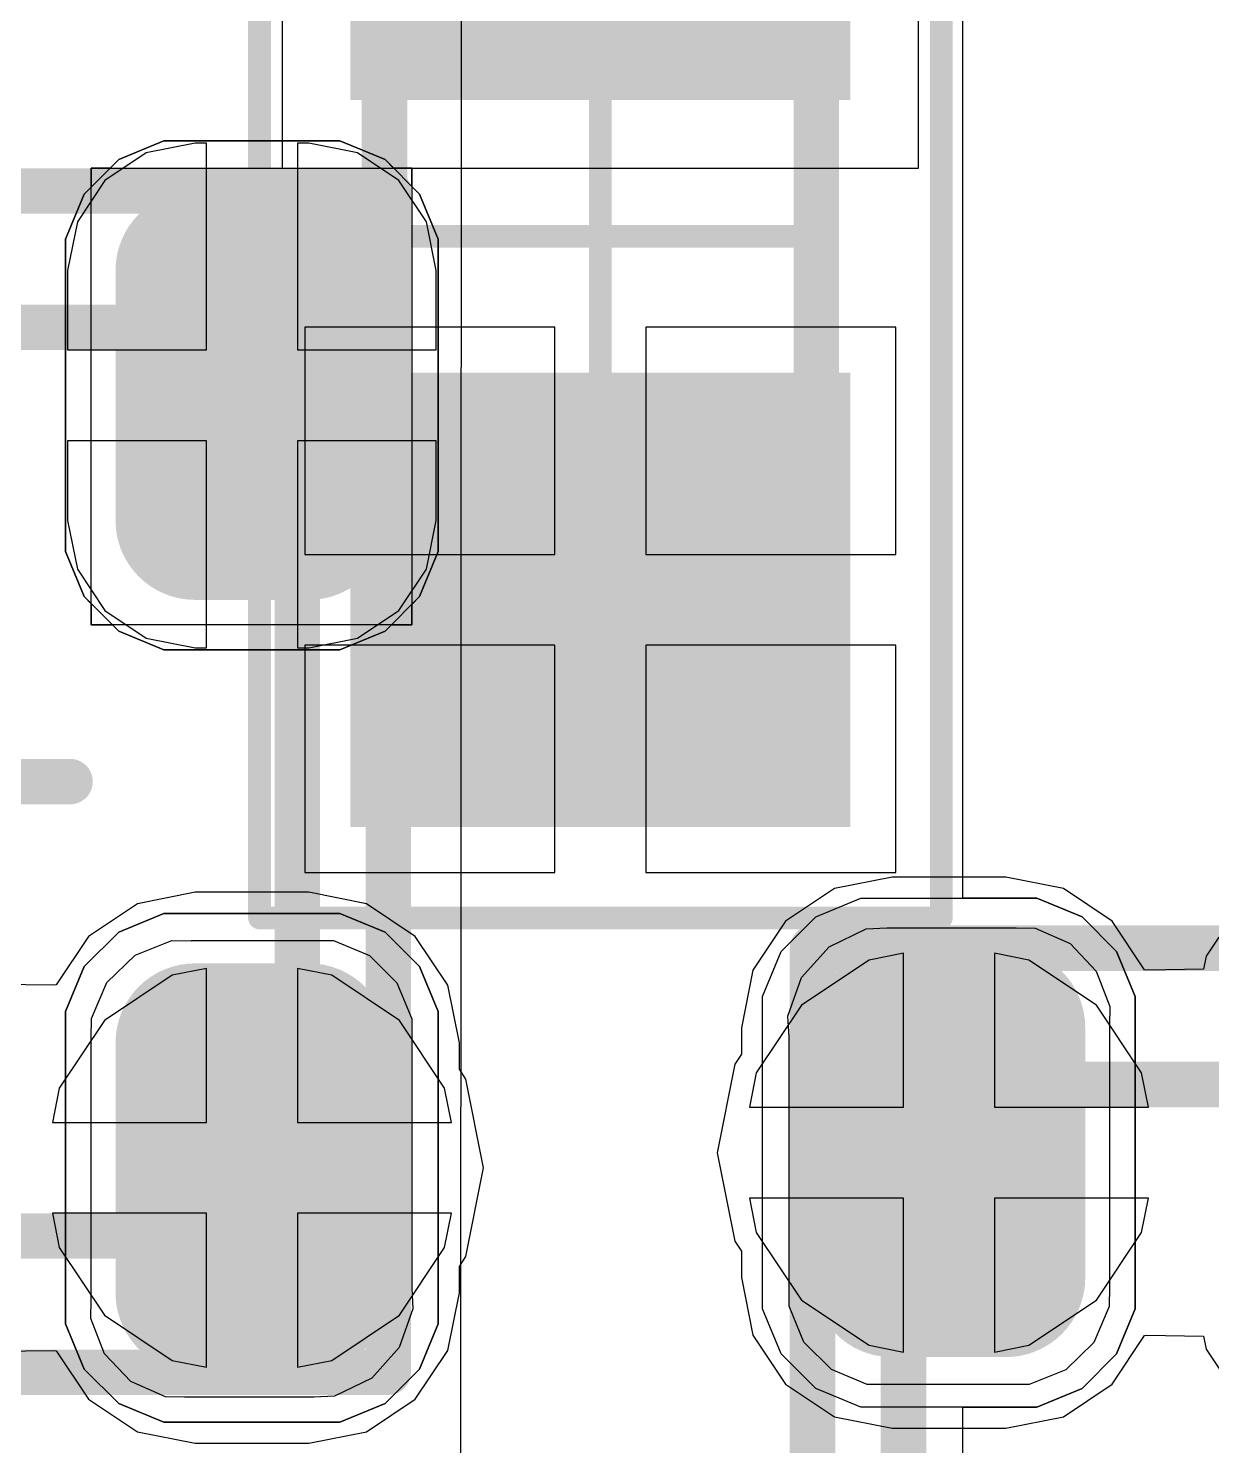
# Model space of a CAD drawing. Header units: inches. Extents: x -27 to 142, y -1 to 42.
# Drawn here: x 7.742 to 10.345, y 8.538 to 11.658 of the extents above; entities that cross this region are included whole.
import ezdxf

# ---------------------------------------------------------------- set-up
doc = ezdxf.new("R2010")
doc.units = ezdxf.units.IN
for name, color, linetype in [('Bottom Layer', 5, 'Continuous'), ('Bottom Paste', 16, 'Continuous'), ('Bottom Solder', 6, 'Continuous'), ('Mechanical 13', 56, 'Continuous'), ('Mechanical 15', 56, 'Continuous'), ('Top Layer', 1, 'Continuous'), ('Top Overlay', 2, 'Continuous'), ('Top Paste', 8, 'Continuous'), ('Top Solder', 216, 'Continuous'), ('Via Holes', 16, 'Continuous')]:
    doc.layers.add(name, color=color, linetype=linetype)

# ---------------------------------------------------------------- blocks, each defined once
blk = doc.blocks.new('CAPC0603_1608_55_N_B_751')
at = {"layer": 'Bottom Layer'}
for points in [[(-0.35, 0.5), (-0.35, -0.5), (-1.25, -0.5), (-1.25, 0.5)], [(1.25, 0.5), (1.25, -0.5), (0.35, -0.5), (0.35, 0.5)]]:
    blk.add_hatch(color=5, dxfattribs=at).paths.add_polyline_path(points)
at = {"layer": 'Bottom Paste'}
for points in [[(-0.35, 0.5), (-0.35, -0.5), (-1.25, -0.5), (-1.25, 0.5)], [(1.25, 0.5), (1.25, -0.5), (0.35, -0.5), (0.35, 0.5)]]:
    blk.add_hatch(color=16, dxfattribs=at).paths.add_polyline_path(points)
at = {"layer": 'Bottom Solder'}
for points in [[(-0.3, 0.55), (-0.3, -0.55), (-1.3, -0.55), (-1.3, 0.55)], [(1.3, 0.55), (1.3, -0.55), (0.3, -0.55), (0.3, 0.55)]]:
    blk.add_hatch(color=6, dxfattribs=at).paths.add_polyline_path(points)
at = {"layer": 'Mechanical 13'}
for points in [[(-0.875, 0.475, 0.1, 0.1, 0), (-0.875, -0.475, 0.1, 0.1, 0)], [(-0.875, 0.475, 0.1, 0.1, 0), (0.875, 0.475, 0.1, 0.1, 0)], [(0.875, 0.475, 0.1, 0.1, 0), (0.875, -0.475, 0.1, 0.1, 0)], [(-0.875, -0.475, 0.1, 0.1, 0), (0.875, -0.475, 0.1, 0.1, 0)]]:
    blk.add_lwpolyline(points, format="xyseb", dxfattribs=at)
for points in [[(-0.9, 0.475, 0.05, 0.05, 1), (-0.85, 0.475, 0.05, 0.05, 1)], [(-0.9, 0.475, 0.05, 0.05, 1), (-0.85, 0.475, 0.05, 0.05, 1)], [(0.85, 0.475, 0.05, 0.05, 1), (0.9, 0.475, 0.05, 0.05, 1)], [(0.85, 0.475, 0.05, 0.05, 1), (0.9, 0.475, 0.05, 0.05, 1)], [(-0.9, -0.475, 0.05, 0.05, 1), (-0.85, -0.475, 0.05, 0.05, 1)], [(-0.9, -0.475, 0.05, 0.05, 1), (-0.85, -0.475, 0.05, 0.05, 1)], [(0.85, -0.475, 0.05, 0.05, 1), (0.9, -0.475, 0.05, 0.05, 1)], [(0.85, -0.475, 0.05, 0.05, 1), (0.9, -0.475, 0.05, 0.05, 1)]]:
    blk.add_lwpolyline(points, format="xyseb", close=True, dxfattribs=at)
at = {"layer": 'Mechanical 15'}
for points in [[(-1.5, 0.75, 0.05, 0.05, 0), (-1.5, -0.75, 0.05, 0.05, 0)], [(-1.5, 0.75, 0.05, 0.05, 0), (1.5, 0.75, 0.05, 0.05, 0)], [(1.5, 0.75, 0.05, 0.05, 0), (1.5, -0.75, 0.05, 0.05, 0)], [(0, 0.475, 0.05, 0.05, 0), (0, -0.475, 0.05, 0.05, 0)], [(-0.475, 0, 0.05, 0.05, 0), (0.475, 0, 0.05, 0.05, 0)], [(-1.5, -0.75, 0.05, 0.05, 0), (1.5, -0.75, 0.05, 0.05, 0)]]:
    blk.add_lwpolyline(points, format="xyseb", dxfattribs=at)
for points in [[(-1.5125, 0.75, 0.025, 0.025, 1), (-1.4875, 0.75, 0.025, 0.025, 1)], [(-1.5125, 0.75, 0.025, 0.025, 1), (-1.4875, 0.75, 0.025, 0.025, 1)], [(1.4875, 0.75, 0.025, 0.025, 1), (1.5125, 0.75, 0.025, 0.025, 1)], [(1.4875, 0.75, 0.025, 0.025, 1), (1.5125, 0.75, 0.025, 0.025, 1)], [(-0.0125, 0.475, 0.025, 0.025, 1), (0.0125, 0.475, 0.025, 0.025, 1)], [(-0.4875, 0, 0.025, 0.025, 1), (-0.4625, 0, 0.025, 0.025, 1)], [(0.4625, 0, 0.025, 0.025, 1), (0.4875, 0, 0.025, 0.025, 1)], [(-0.0125, -0.475, 0.025, 0.025, 1), (0.0125, -0.475, 0.025, 0.025, 1)], [(-1.5125, -0.75, 0.025, 0.025, 1), (-1.4875, -0.75, 0.025, 0.025, 1)], [(-1.5125, -0.75, 0.025, 0.025, 1), (-1.4875, -0.75, 0.025, 0.025, 1)], [(1.4875, -0.75, 0.025, 0.025, 1), (1.5125, -0.75, 0.025, 0.025, 1)], [(1.4875, -0.75, 0.025, 0.025, 1), (1.5125, -0.75, 0.025, 0.025, 1)]]:
    blk.add_lwpolyline(points, format="xyseb", close=True, dxfattribs=at)
blk = doc.blocks.new('APA_RGB_LED_2020_774')
at = {"layer": 'Top Layer'}
h = blk.add_hatch(color=1, dxfattribs=at)
edge = h.paths.add_edge_path()
edge.add_arc((-1.125, 1.025), 0.125, 90, 180)
edge.add_line((-1.25, 1.025), (-1.25, 0.775))
edge.add_arc((-1.125, 0.775), 0.125, 180, 270)
edge.add_line((-1.125, 0.65), (-0.575, 0.65))
edge.add_arc((-0.575, 0.775), 0.125, 270, 360)
edge.add_line((-0.45, 0.775), (-0.45, 1.025))
edge.add_arc((-0.575, 1.025), 0.125, 0, 90)
edge.add_line((-0.575, 1.15), (-1.125, 1.15))
h = blk.add_hatch(color=1, dxfattribs=at)
edge = h.paths.add_edge_path()
edge.add_arc((0.575, 1.025), 0.125, 90, 180)
edge.add_line((0.45, 1.025), (0.45, 0.775))
edge.add_arc((0.575, 0.775), 0.125, 180, 270)
edge.add_line((0.575, 0.65), (1.125, 0.65))
edge.add_arc((1.125, 0.775), 0.125, 270, 360)
edge.add_line((1.25, 0.775), (1.25, 1.025))
edge.add_arc((1.125, 1.025), 0.125, 0, 90)
edge.add_line((1.125, 1.15), (0.575, 1.15))
at = {"layer": 'Top Paste'}
h = blk.add_hatch(color=8, dxfattribs=at)
edge = h.paths.add_edge_path()
edge.add_arc((-1.125, 1.025), 0.125, 90, 180)
edge.add_line((-1.25, 1.025), (-1.25, 0.775))
edge.add_arc((-1.125, 0.775), 0.125, 180, 270)
edge.add_line((-1.125, 0.65), (-0.575, 0.65))
edge.add_arc((-0.575, 0.775), 0.125, 270, 360)
edge.add_line((-0.45, 0.775), (-0.45, 1.025))
edge.add_arc((-0.575, 1.025), 0.125, 0, 90)
edge.add_line((-0.575, 1.15), (-1.125, 1.15))
h = blk.add_hatch(color=8, dxfattribs=at)
edge = h.paths.add_edge_path()
edge.add_arc((0.575, 1.025), 0.125, 90, 180)
edge.add_line((0.45, 1.025), (0.45, 0.775))
edge.add_arc((0.575, 0.775), 0.125, 180, 270)
edge.add_line((0.575, 0.65), (1.125, 0.65))
edge.add_arc((1.125, 0.775), 0.125, 270, 360)
edge.add_line((1.25, 0.775), (1.25, 1.025))
edge.add_arc((1.125, 1.025), 0.125, 0, 90)
edge.add_line((1.125, 1.15), (0.575, 1.15))
at = {"layer": 'Top Solder'}
h = blk.add_hatch(color=216, dxfattribs=at)
edge = h.paths.add_edge_path()
edge.add_arc((-1.125, 1.025), 0.175, 90, 180)
edge.add_line((-1.3, 1.025), (-1.3, 0.775))
edge.add_arc((-1.125, 0.775), 0.175, 180, 270)
edge.add_line((-1.125, 0.6), (-0.575, 0.6))
edge.add_arc((-0.575, 0.775), 0.175, 270, 360)
edge.add_line((-0.4, 0.775), (-0.4, 1.025))
edge.add_arc((-0.575, 1.025), 0.175, 0, 90)
edge.add_line((-0.575, 1.2), (-1.125, 1.2))
h = blk.add_hatch(color=216, dxfattribs=at)
edge = h.paths.add_edge_path()
edge.add_arc((0.575, 1.025), 0.175, 90, 180)
edge.add_line((0.4, 1.025), (0.4, 0.775))
edge.add_arc((0.575, 0.775), 0.175, 180, 270)
edge.add_line((0.575, 0.6), (1.125, 0.6))
edge.add_arc((1.125, 0.775), 0.175, 270, 360)
edge.add_line((1.3, 0.775), (1.3, 1.025))
edge.add_arc((1.125, 1.025), 0.175, 0, 90)
edge.add_line((1.125, 1.2), (0.575, 1.2))
at = {"layer": 'Mechanical 13'}
for points in [[(1, 1, 0.1, 0.1, 0), (-1, 1, 0.1, 0.1, 0)], [(-1, -1, 0.1, 0.1, 0), (-1, 1, 0.1, 0.1, 0)], [(1, -1, 0.1, 0.1, 0), (1, 1, 0.1, 0.1, 0)]]:
    blk.add_lwpolyline(points, format="xyseb", dxfattribs=at)
for points in [[(-1.025, 1, 0.05, 0.05, 1), (-0.975, 1, 0.05, 0.05, 1)], [(-1.025, 1, 0.05, 0.05, 1), (-0.975, 1, 0.05, 0.05, 1)], [(0.975, 1, 0.05, 0.05, 1), (1.025, 1, 0.05, 0.05, 1)], [(0.975, 1, 0.05, 0.05, 1), (1.025, 1, 0.05, 0.05, 1)]]:
    blk.add_lwpolyline(points, format="xyseb", close=True, dxfattribs=at)
at = {"layer": 'Mechanical 15'}
for points in [[(-1.3, -1.2, 0.1, 0.1, 0), (-1.3, 1.2, 0.1, 0.1, 0)], [(1.3, 1.2, 0.1, 0.1, 0), (-1.3, 1.2, 0.1, 0.1, 0)], [(1.3, -1.2, 0.1, 0.1, 0), (1.3, 1.2, 0.1, 0.1, 0)], [(0, -0.5, 0.1, 0.1, 0), (0, 0.5, 0.1, 0.1, 0)]]:
    blk.add_lwpolyline(points, format="xyseb", dxfattribs=at)
for points in [[(-1.325, 1.2, 0.05, 0.05, 1), (-1.275, 1.2, 0.05, 0.05, 1)], [(-1.325, 1.2, 0.05, 0.05, 1), (-1.275, 1.2, 0.05, 0.05, 1)], [(1.275, 1.2, 0.05, 0.05, 1), (1.325, 1.2, 0.05, 0.05, 1)], [(1.275, 1.2, 0.05, 0.05, 1), (1.325, 1.2, 0.05, 0.05, 1)], [(-0.025, 0.5, 0.05, 0.05, 1), (0.025, 0.5, 0.05, 0.05, 1)]]:
    blk.add_lwpolyline(points, format="xyseb", close=True, dxfattribs=at)
at = {"layer": 'Top Overlay'}
for p, q in [((-1.2929, 1.2689), (-1.1937, 1.31)), ((-1.1937, 1.31), (-1.14, 1.31)), ((-1.14, 1.31), (-1.14, 1.31)), ((-1.14, 1.31), (-0.56, 1.31)), ((-0.56, 1.31), (-0.5063, 1.31)), ((-0.5063, 1.31), (-0.4071, 1.2689)), ((0.4071, 1.2689), (0.5063, 1.31)), ((0.5063, 1.31), (0.56, 1.31)), ((0.56, 1.31), (0.56, 1.31)), ((0.56, 1.31), (1.14, 1.31)), ((1.14, 1.31), (1.1937, 1.31)), ((1.1937, 1.31), (1.2929, 1.2689)), ((-1.3689, 1.1929), (-1.2929, 1.2689)), ((-0.4071, 1.2689), (-0.3311, 1.1929)), ((0.3311, 1.1929), (0.4071, 1.2689)), ((1.2929, 1.2689), (1.3689, 1.1929)), ((-1.41, 1.0937), (-1.3689, 1.1929)), ((-0.3311, 1.1929), (-0.29, 1.0937)), ((0.29, 1.0937), (0.3311, 1.1929)), ((1.3689, 1.1929), (1.41, 1.0937)), ((-1.41, 1.04), (-1.41, 1.0937)), ((-0.29, 1.0937), (-0.29, 1.04)), ((0.29, 1.04), (0.29, 1.0937)), ((1.41, 1.0937), (1.41, 1.04)), ((-1.41, 0.76), (-1.41, 1.04)), ((-0.29, 1.04), (-0.29, 1.04)), ((-0.29, 1.04), (-0.29, 0.76)), ((0.29, 0.76), (0.29, 1.04)), ((1.41, 1.04), (1.41, 1.04)), ((1.41, 1.04), (1.41, 0.76)), ((-1.41, 0.76), (-1.41, 0.76)), ((-1.41, 0.7063), (-1.41, 0.76)), ((-0.29, 0.76), (-0.29, 0.7063)), ((0.29, 0.76), (0.29, 0.76)), ((0.29, 0.7063), (0.29, 0.76)), ((1.41, 0.76), (1.41, 0.7063)), ((-1.3689, 0.6071), (-1.41, 0.7063)), ((-0.29, 0.7063), (-0.3311, 0.6071)), ((0.3311, 0.6071), (0.29, 0.7063)), ((1.41, 0.7063), (1.3689, 0.6071)), ((-1.2929, 0.5311), (-1.3689, 0.6071)), ((-0.3311, 0.6071), (-0.4071, 0.5311)), ((0.4071, 0.5311), (0.3311, 0.6071)), ((1.3689, 0.6071), (1.2929, 0.5311)), ((-1.1937, 0.49), (-1.2929, 0.5311)), ((-0.4071, 0.5311), (-0.5063, 0.49)), ((0.5063, 0.49), (0.4071, 0.5311)), ((1.2929, 0.5311), (1.1937, 0.49)), ((-1.14, 0.49), (-1.1937, 0.49)), ((-0.56, 0.49), (-1.14, 0.49)), ((-0.5063, 0.49), (-0.56, 0.49)), ((-0.56, 0.49), (-0.56, 0.49)), ((0.56, 0.49), (0.5063, 0.49)), ((1.14, 0.49), (0.56, 0.49)), ((1.1937, 0.49), (1.14, 0.49)), ((1.14, 0.49), (1.14, 0.49))]:
    blk.add_line(p, q, dxfattribs=at)
blk = doc.blocks.new('APA_RGB_LED_2020_780')
at = {"layer": 'Top Layer'}
h = blk.add_hatch(color=1, dxfattribs=at)
edge = h.paths.add_edge_path()
edge.add_arc((0.575, 1.025), 0.125, 90, 180)
edge.add_line((0.45, 1.025), (0.45, 0.775))
edge.add_arc((0.575, 0.775), 0.125, 180, 270)
edge.add_line((0.575, 0.65), (1.125, 0.65))
edge.add_arc((1.125, 0.775), 0.125, 270, 360)
edge.add_line((1.25, 0.775), (1.25, 1.025))
edge.add_arc((1.125, 1.025), 0.125, 0, 90)
edge.add_line((1.125, 1.15), (0.575, 1.15))
at = {"layer": 'Top Paste'}
h = blk.add_hatch(color=8, dxfattribs=at)
edge = h.paths.add_edge_path()
edge.add_arc((0.575, 1.025), 0.125, 90, 180)
edge.add_line((0.45, 1.025), (0.45, 0.775))
edge.add_arc((0.575, 0.775), 0.125, 180, 270)
edge.add_line((0.575, 0.65), (1.125, 0.65))
edge.add_arc((1.125, 0.775), 0.125, 270, 360)
edge.add_line((1.25, 0.775), (1.25, 1.025))
edge.add_arc((1.125, 1.025), 0.125, 0, 90)
edge.add_line((1.125, 1.15), (0.575, 1.15))
at = {"layer": 'Top Solder'}
h = blk.add_hatch(color=216, dxfattribs=at)
edge = h.paths.add_edge_path()
edge.add_arc((0.575, 1.025), 0.175, 90, 180)
edge.add_line((0.4, 1.025), (0.4, 0.775))
edge.add_arc((0.575, 0.775), 0.175, 180, 270)
edge.add_line((0.575, 0.6), (1.125, 0.6))
edge.add_arc((1.125, 0.775), 0.175, 270, 360)
edge.add_line((1.3, 0.775), (1.3, 1.025))
edge.add_arc((1.125, 1.025), 0.175, 0, 90)
edge.add_line((1.125, 1.2), (0.575, 1.2))
at = {"layer": 'Mechanical 13'}
for points in [[(-1, 1, 0.1, 0.1, 0), (1, 1, 0.1, 0.1, 0)], [(1, 1, 0.1, 0.1, 0), (1, -1, 0.1, 0.1, 0)]]:
    blk.add_lwpolyline(points, format="xyseb", dxfattribs=at)
blk.add_lwpolyline([(0.975, 1, 0.05, 0.05, 1), (1.025, 1, 0.05, 0.05, 1)], format="xyseb", close=True, dxfattribs=at)
blk.add_lwpolyline([(0.975, 1, 0.05, 0.05, 1), (1.025, 1, 0.05, 0.05, 1)], format="xyseb", close=True, dxfattribs=at)
at = {"layer": 'Mechanical 15'}
for points in [[(-1.3, 1.2, 0.1, 0.1, 0), (1.3, 1.2, 0.1, 0.1, 0)], [(1.3, 1.2, 0.1, 0.1, 0), (1.3, -1.2, 0.1, 0.1, 0)]]:
    blk.add_lwpolyline(points, format="xyseb", dxfattribs=at)
blk.add_lwpolyline([(1.275, 1.2, 0.05, 0.05, 1), (1.325, 1.2, 0.05, 0.05, 1)], format="xyseb", close=True, dxfattribs=at)
blk.add_lwpolyline([(1.275, 1.2, 0.05, 0.05, 1), (1.325, 1.2, 0.05, 0.05, 1)], format="xyseb", close=True, dxfattribs=at)
at = {"layer": 'Top Overlay'}
for p, q in [((0.4071, 1.2689), (0.5063, 1.31)), ((0.5063, 1.31), (0.56, 1.31)), ((0.56, 1.31), (0.56, 1.31)), ((0.56, 1.31), (1.14, 1.31)), ((1.14, 1.31), (1.1937, 1.31)), ((1.1937, 1.31), (1.2929, 1.2689)), ((0.3311, 1.1929), (0.4071, 1.2689)), ((1.2929, 1.2689), (1.3689, 1.1929)), ((0.29, 1.0937), (0.3311, 1.1929)), ((1.3689, 1.1929), (1.41, 1.0937)), ((0.29, 1.04), (0.29, 1.0937)), ((1.41, 1.0937), (1.41, 1.04)), ((0.29, 0.76), (0.29, 1.04)), ((1.41, 1.04), (1.41, 1.04)), ((1.41, 1.04), (1.41, 0.76)), ((0.29, 0.76), (0.29, 0.76)), ((0.29, 0.7063), (0.29, 0.76)), ((1.41, 0.76), (1.41, 0.7063)), ((0.3311, 0.6071), (0.29, 0.7063)), ((1.41, 0.7063), (1.3689, 0.6071)), ((0.4071, 0.5311), (0.3311, 0.6071)), ((1.3689, 0.6071), (1.2929, 0.5311)), ((0.5063, 0.49), (0.4071, 0.5311)), ((1.2929, 0.5311), (1.1937, 0.49)), ((0.56, 0.49), (0.5063, 0.49)), ((1.14, 0.49), (0.56, 0.49)), ((1.1937, 0.49), (1.14, 0.49)), ((1.14, 0.49), (1.14, 0.49))]:
    blk.add_line(p, q, dxfattribs=at)

msp = doc.modelspace()

# ---------------------------------------------------------------- hatches: boundary and pattern name
at = {"layer": 'Bottom Layer'}
h = msp.add_hatch(color=5, dxfattribs=at)
edge = h.paths.add_edge_path()
edge.add_arc((9.7667, 9.1833), 0.3, 0, 360)
h = msp.add_hatch(color=5, dxfattribs=at)
edge = h.paths.add_edge_path()
edge.add_arc((8.2333, 9.15), 0.3, 0, 360)
at = {"layer": 'Top Layer'}
h = msp.add_hatch(color=1, dxfattribs=at)
edge = h.paths.add_edge_path()
edge.add_arc((9.7667, 9.1833), 0.3, 0, 360)
h = msp.add_hatch(color=1, dxfattribs=at)
edge = h.paths.add_edge_path()
edge.add_arc((8.2333, 9.15), 0.3, 0, 360)
at = {"layer": 'Via Holes'}
h = msp.add_hatch(color=7, dxfattribs=at)
edge = h.paths.add_edge_path()
edge.add_arc((9.7667, 9.1833), 0.15, 0, 360)
h = msp.add_hatch(color=7, dxfattribs=at)
edge = h.paths.add_edge_path()
edge.add_arc((8.2333, 9.15), 0.15, 0, 360)

# ---------------------------------------------------------------- linework, layer by layer
at = {"layer": 'Bottom Layer'}
for p, q in [((8.3, 12.65), (8.3, 11.35)), ((9.7, 11.35), (9.7, 12.65)), ((8.3, 11.35), (9.7, 11.35)), ((8.9, 11), (8.35, 11)), ((8.35, 11), (8.35, 10.5)), ((8.9, 10.5), (8.9, 11)), ((9.65, 11), (9.1, 11)), ((9.1, 11), (9.1, 10.5)), ((9.65, 10.5), (9.65, 11)), ((8.35, 10.5), (8.9, 10.5)), ((9.1, 10.5), (9.65, 10.5)), ((8.9, 10.3), (8.35, 10.3)), ((8.35, 10.3), (8.35, 9.8)), ((8.9, 9.8), (8.9, 10.3)), ((9.65, 10.3), (9.1, 10.3)), ((9.1, 10.3), (9.1, 9.8)), ((9.65, 9.8), (9.65, 10.3)), ((8.35, 9.8), (8.9, 9.8)), ((9.1, 9.8), (9.65, 9.8)), ((9.6667, 9.6222), (9.5911, 9.6072)), ((9.6667, 9.2833), (9.6667, 9.6222)), ((9.9423, 9.6072), (9.8667, 9.6222)), ((9.8667, 9.6222), (9.8667, 9.2833)), ((8.1333, 9.5889), (8.0577, 9.5739)), ((8.1333, 9.25), (8.1333, 9.5889)), ((8.4089, 9.5739), (8.3333, 9.5889)), ((8.3333, 9.5889), (8.3333, 9.25)), ((9.5911, 9.6072), (9.4423, 9.5077)), ((10.0911, 9.5077), (9.9423, 9.6072)), ((8.0577, 9.5739), (7.9089, 9.4744)), ((8.5577, 9.4744), (8.4089, 9.5739)), ((9.4423, 9.5077), (9.3428, 9.3589)), ((10.1906, 9.3589), (10.0911, 9.5077)), ((7.9089, 9.4744), (7.8094, 9.3256)), ((8.6572, 9.3256), (8.5577, 9.4744)), ((9.3428, 9.3589), (9.3278, 9.2833)), ((10.2056, 9.2833), (10.1906, 9.3589)), ((7.8094, 9.3256), (7.7944, 9.25)), ((8.6722, 9.25), (8.6572, 9.3256)), ((9.3278, 9.2833), (9.6667, 9.2833)), ((9.8667, 9.2833), (10.2056, 9.2833)), ((7.7944, 9.25), (8.1333, 9.25)), ((8.3333, 9.25), (8.6722, 9.25)), ((9.6667, 9.0833), (9.3278, 9.0833)), ((9.3278, 9.0833), (9.3428, 9.0077)), ((9.6667, 8.7444), (9.6667, 9.0833)), ((10.2056, 9.0833), (9.8667, 9.0833)), ((9.8667, 9.0833), (9.8667, 8.7444)), ((10.1906, 9.0077), (10.2056, 9.0833)), ((8.1333, 9.05), (7.7944, 9.05)), ((7.7944, 9.05), (7.8094, 8.9744)), ((8.1333, 8.7111), (8.1333, 9.05)), ((8.6722, 9.05), (8.3333, 9.05)), ((8.3333, 9.05), (8.3333, 8.7111)), ((8.6572, 8.9744), (8.6722, 9.05)), ((9.3428, 9.0077), (9.4423, 8.8589)), ((10.0911, 8.8589), (10.1906, 9.0077)), ((7.8094, 8.9744), (7.9089, 8.8256)), ((8.5577, 8.8256), (8.6572, 8.9744)), ((9.4423, 8.8589), (9.5911, 8.7594)), ((9.9423, 8.7594), (10.0911, 8.8589)), ((7.9089, 8.8256), (8.0577, 8.7261)), ((8.4089, 8.7261), (8.5577, 8.8256)), ((9.5911, 8.7594), (9.6667, 8.7444)), ((9.8667, 8.7444), (9.9423, 8.7594)), ((8.0577, 8.7261), (8.1333, 8.7111)), ((8.3333, 8.7111), (8.4089, 8.7261))]:
    msp.add_line(p, q, dxfattribs=at)
at = {"layer": 'Top Layer'}
for p, q in [((8.1083, 11.4054), (8.001, 11.384)), ((8.1333, 11.4054), (8.1083, 11.4054)), ((8.1333, 10.95), (8.1333, 11.4054)), ((8.3583, 11.4054), (8.3333, 11.4054)), ((8.3333, 11.4054), (8.3333, 10.95)), ((8.4656, 11.384), (8.3583, 11.4054)), ((8.001, 11.384), (7.91, 11.3233)), ((8.5566, 11.3233), (8.4656, 11.384)), ((7.91, 11.3233), (7.8493, 11.2323)), ((8.6173, 11.2323), (8.5566, 11.3233)), ((7.8493, 11.2323), (7.8279, 11.125)), ((8.6387, 11.125), (8.6173, 11.2323)), ((7.8279, 11.125), (7.8279, 10.95)), ((8.6387, 10.95), (8.6387, 11.125)), ((7.8279, 10.95), (8.1333, 10.95)), ((8.3333, 10.95), (8.6387, 10.95)), ((8.1333, 10.75), (7.8279, 10.75)), ((7.8279, 10.75), (7.8279, 10.575)), ((8.1333, 10.2946), (8.1333, 10.75)), ((8.6387, 10.75), (8.3333, 10.75)), ((8.3333, 10.75), (8.3333, 10.2946)), ((8.6387, 10.575), (8.6387, 10.75)), ((7.8279, 10.575), (7.8493, 10.4677)), ((8.6173, 10.4677), (8.6387, 10.575)), ((7.8493, 10.4677), (7.91, 10.3767)), ((8.5566, 10.3767), (8.6173, 10.4677)), ((7.91, 10.3767), (8.001, 10.316)), ((8.4656, 10.316), (8.5566, 10.3767)), ((8.001, 10.316), (8.1083, 10.2946)), ((8.1083, 10.2946), (8.1333, 10.2946)), ((8.3333, 10.2946), (8.3583, 10.2946)), ((8.3583, 10.2946), (8.4656, 10.316)), ((9.5149, 9.7644), (9.4074, 9.6926)), ((9.6417, 9.7897), (9.5149, 9.7644)), ((9.8917, 9.7897), (9.6417, 9.7897)), ((10.0185, 9.7644), (9.8917, 9.7897)), ((10.126, 9.6926), (10.0185, 9.7644)), ((8.1083, 9.7564), (7.9815, 9.7311)), ((8.3583, 9.7564), (8.1083, 9.7564)), ((8.4851, 9.7311), (8.3583, 9.7564)), ((7.9815, 9.7311), (7.874, 9.6593)), ((8.5926, 9.6593), (8.4851, 9.7311)), ((9.4074, 9.6926), (9.3356, 9.5851)), ((10.1973, 9.586), (10.126, 9.6926)), ((7.874, 9.6593), (7.8027, 9.5527)), ((8.6644, 9.5518), (8.5926, 9.6593)), ((10.3608, 9.6578), (10.3327, 9.6156)), ((10.3327, 9.6156), (10.327, 9.587)), ((9.3356, 9.5851), (9.3103, 9.4583)), ((10.2015, 9.5852), (10.1973, 9.586)), ((10.327, 9.587), (10.2015, 9.5852)), ((7.7985, 9.5519), (7.673, 9.5537)), ((7.8027, 9.5527), (7.7985, 9.5519)), ((8.6897, 9.425), (8.6644, 9.5518)), ((9.3103, 9.4583), (9.3103, 9.4003)), ((8.6897, 9.367), (8.6897, 9.425)), ((9.3103, 9.4003), (9.2957, 9.3784)), ((8.7043, 9.3451), (8.6897, 9.367)), ((9.2957, 9.3784), (9.2569, 9.1833)), ((8.7431, 9.15), (8.7043, 9.3451)), ((9.2569, 9.1833), (9.2957, 8.9882)), ((8.7043, 8.9549), (8.7431, 9.15)), ((9.2957, 8.9882), (9.3103, 8.9663)), ((8.6897, 8.933), (8.7043, 8.9549)), ((9.3103, 8.9663), (9.3103, 8.9083)), ((8.6897, 8.875), (8.6897, 8.933)), ((9.3103, 8.9083), (9.3356, 8.7815)), ((8.6644, 8.7482), (8.6897, 8.875)), ((9.3356, 8.7815), (9.4074, 8.674)), ((10.126, 8.674), (10.1973, 8.7806)), ((10.1973, 8.7806), (10.2015, 8.7814)), ((10.2015, 8.7814), (10.327, 8.7796)), ((10.327, 8.7796), (10.3327, 8.751)), ((7.673, 8.7463), (7.7985, 8.7481)), ((7.7985, 8.7481), (7.8027, 8.7473)), ((7.8027, 8.7473), (7.874, 8.6407)), ((8.5926, 8.6407), (8.6644, 8.7482)), ((10.3327, 8.751), (10.3934, 8.66)), ((9.4074, 8.674), (9.5149, 8.6022)), ((10.0185, 8.6022), (10.126, 8.674)), ((7.874, 8.6407), (7.9815, 8.5689)), ((8.4851, 8.5689), (8.5926, 8.6407)), ((9.5149, 8.6022), (9.6417, 8.5769)), ((9.8917, 8.5769), (10.0185, 8.6022)), ((7.9815, 8.5689), (8.1083, 8.5436)), ((8.3583, 8.5436), (8.4851, 8.5689)), ((9.6417, 8.5769), (9.8917, 8.5769)), ((8.1083, 8.5436), (8.3583, 8.5436))]:
    msp.add_line(p, q, dxfattribs=at)
at = {"layer": 'Top Overlay'}
for p, q in [((8.7015, 28.74), (8.6889, 1.7958)), ((9.7974, 9.7433), (9.7975, 13.2567)), ((8.0396, 11.41), (7.9404, 11.3689)), ((8.427, 11.41), (8.0396, 11.41)), ((8.5262, 11.3689), (8.427, 11.41)), ((7.9404, 11.3689), (7.9215, 11.35)), ((8.5451, 11.35), (8.5262, 11.3689)), ((7.88, 10.345), (7.88, 11.35)), ((7.88, 11.35), (8.585, 11.35)), ((7.9215, 11.35), (7.88, 11.35)), ((7.88, 11.35), (7.88, 11.3085)), ((8.585, 11.35), (8.5451, 11.35)), ((8.585, 11.35), (8.585, 10.345)), ((8.585, 11.3101), (8.585, 11.35)), ((7.8644, 11.2929), (7.8233, 11.1937)), ((7.88, 11.3085), (7.8644, 11.2929)), ((8.6022, 11.2929), (8.585, 11.3101)), ((8.6433, 11.1937), (8.6022, 11.2929)), ((7.8233, 11.1937), (7.8233, 11.14)), ((8.6433, 11.14), (8.6433, 11.1937)), ((7.8233, 11.14), (7.8233, 10.56)), ((8.6433, 10.56), (8.6433, 11.14)), ((7.8233, 10.56), (7.8233, 10.5063)), ((8.6433, 10.5063), (8.6433, 10.56)), ((7.8233, 10.5063), (7.8644, 10.4071)), ((8.6022, 10.4071), (8.6433, 10.5063)), ((7.8644, 10.4071), (7.88, 10.3915)), ((7.88, 10.3915), (7.88, 10.345)), ((8.585, 10.3899), (8.6022, 10.4071)), ((8.585, 10.345), (8.585, 10.3899)), ((8.585, 10.345), (7.88, 10.345)), ((7.88, 10.345), (7.9265, 10.345)), ((7.9265, 10.345), (7.9404, 10.3311)), ((7.9404, 10.3311), (8.0396, 10.29)), ((8.427, 10.29), (8.5262, 10.3311)), ((8.5262, 10.3311), (8.5401, 10.345)), ((8.5401, 10.345), (8.585, 10.345)), ((8.0396, 10.29), (8.427, 10.29)), ((9.9604, 9.7433), (9.7974, 9.7433)), ((10.0596, 9.7022), (9.9604, 9.7433)), ((8.0396, 9.71), (7.9404, 9.6689)), ((8.427, 9.71), (8.0396, 9.71)), ((8.5262, 9.6689), (8.427, 9.71)), ((10.1356, 9.6262), (10.0596, 9.7022)), ((9.503, 9.6366), (9.5847, 9.6758)), ((9.5847, 9.6758), (9.63, 9.6783)), ((9.63, 9.6783), (9.63, 9.6783)), ((9.63, 9.6783), (9.915, 9.6783)), ((9.915, 9.6783), (9.9568, 9.6773)), ((9.9568, 9.6773), (10.0332, 9.6435)), ((7.9404, 9.6689), (7.8644, 9.5929)), ((7.9764, 9.6183), (8.0568, 9.6505)), ((8.0568, 9.6505), (8.1, 9.6499)), ((8.1, 9.6499), (8.1, 9.65)), ((8.1, 9.65), (8.37, 9.65)), ((8.37, 9.65), (8.4128, 9.65)), ((8.4128, 9.65), (8.4918, 9.6173)), ((8.6022, 9.5929), (8.5262, 9.6689)), ((10.0332, 9.6435), (10.0908, 9.583)), ((7.9145, 9.5578), (7.9764, 9.6183)), ((8.4918, 9.6173), (8.5523, 9.5568)), ((9.4425, 9.5691), (9.503, 9.6366)), ((10.1767, 9.527), (10.1356, 9.6262)), ((7.8644, 9.5929), (7.8233, 9.4937)), ((8.6433, 9.4937), (8.6022, 9.5929)), ((10.0908, 9.583), (10.121, 9.5051)), ((7.8805, 9.4783), (7.9145, 9.5578)), ((8.5523, 9.5568), (8.585, 9.4778)), ((9.4125, 9.4836), (9.4425, 9.5691)), ((10.1767, 9.4733), (10.1767, 9.527)), ((7.8233, 9.4937), (7.8233, 9.44)), ((8.6433, 9.44), (8.6433, 9.4937)), ((9.415, 9.4383), (9.4125, 9.4836)), ((10.121, 9.5051), (10.12, 9.4633)), ((7.88, 9.435), (7.8805, 9.4783)), ((8.585, 9.4778), (8.585, 9.435)), ((10.12, 9.4633), (10.12, 8.8883)), ((10.12, 9.4633), (10.12, 9.4633)), ((10.1767, 8.8933), (10.1767, 9.4733)), ((7.8233, 9.44), (7.8233, 8.86)), ((7.88, 8.86), (7.88, 9.435)), ((8.585, 9.435), (8.585, 9.435)), ((8.585, 9.435), (8.585, 8.885)), ((8.6433, 8.86), (8.6433, 9.44)), ((9.415, 8.8883), (9.415, 9.4383)), ((10.1767, 8.8396), (10.1767, 8.8933)), ((7.8233, 8.86), (7.8233, 8.8063)), ((7.879, 8.8182), (7.88, 8.86)), ((7.88, 8.86), (7.88, 8.86)), ((8.585, 8.885), (8.5875, 8.8397)), ((8.6433, 8.8063), (8.6433, 8.86)), ((9.415, 8.8455), (9.415, 8.8883)), ((9.415, 8.8883), (9.415, 8.8883)), ((10.12, 8.8883), (10.1195, 8.845)), ((8.5875, 8.8397), (8.5575, 8.7542)), ((9.4477, 8.7665), (9.415, 8.8455)), ((10.1195, 8.845), (10.0855, 8.7655)), ((10.1356, 8.7404), (10.1767, 8.8396)), ((7.8233, 8.8063), (7.8644, 8.7071)), ((7.9092, 8.7403), (7.879, 8.8182)), ((8.6022, 8.7071), (8.6433, 8.8063)), ((9.5082, 8.706), (9.4477, 8.7665)), ((7.9668, 8.6798), (7.9092, 8.7403)), ((8.5575, 8.7542), (8.497, 8.6867)), ((10.0855, 8.7655), (10.0236, 8.705)), ((10.0596, 8.6644), (10.1356, 8.7404)), ((7.8644, 8.7071), (7.9404, 8.6311)), ((8.5262, 8.6311), (8.6022, 8.7071)), ((9.5872, 8.6733), (9.5082, 8.706)), ((10.0236, 8.705), (9.9432, 8.6728)), ((8.0432, 8.646), (7.9668, 8.6798)), ((8.497, 8.6867), (8.4153, 8.6475)), ((9.63, 8.6733), (9.5872, 8.6733)), ((9.9, 8.6733), (9.63, 8.6733)), ((9.9432, 8.6728), (9.9, 8.6734)), ((9.9, 8.6734), (9.9, 8.6733)), ((8.085, 8.645), (8.0432, 8.646)), ((8.37, 8.645), (8.085, 8.645)), ((8.4153, 8.6475), (8.37, 8.645)), ((8.37, 8.645), (8.37, 8.645)), ((9.9604, 8.6233), (10.0596, 8.6644)), ((7.9404, 8.6311), (8.0396, 8.59)), ((8.427, 8.59), (8.5262, 8.6311)), ((9.7974, 8.0433), (9.7974, 8.6233)), ((9.7974, 8.6233), (9.9604, 8.6233)), ((8.0396, 8.59), (8.427, 8.59))]:
    msp.add_line(p, q, dxfattribs=at)

# ---------------------------------------------------------------- block references
for name, p, rotation in [('CAPC0603_1608_55_N_B_751', (9, 11.2), 90), ('APA_RGB_LED_2020_774', (7.3333, 10), 270), ('APA_RGB_LED_2020_780', (10.6667, 8.3333), 90)]:
    msp.add_blockref(name, p, dxfattribs=dict(rotation=rotation))

doc.saveas('drawing.dxf')
